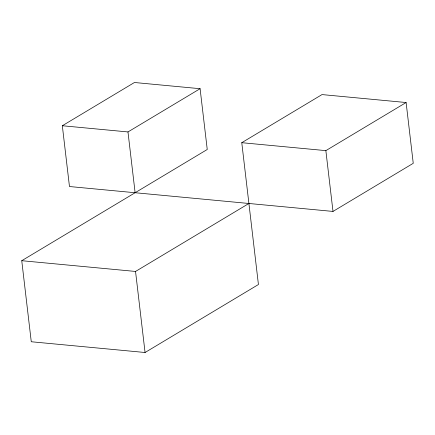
<?xml version="1.0" encoding="UTF-8"?>
<svg xmlns="http://www.w3.org/2000/svg" width="435" height="435" viewBox="0 0 435 435"><rect width="100%" height="100%" fill="white"/><g stroke="black" fill="none" stroke-linecap="round" stroke-linejoin="round"><path stroke-width="0.65" d="M62.33 125.742L134.453 82.498L200.1 88.702L207.245 149.488L21.75 260.701L31.271 341.752L145.062 352.502L258.428 284.528L241.768 142.691L322.02 94.58L406.111 102.524L413.25 163.31L332.998 211.426L69.469 186.528L62.33 125.742L127.977 131.941L200.1 88.702M241.768 142.691L325.858 150.635L406.111 102.524M21.75 260.701L135.541 271.451L248.907 203.482M325.858 150.635L332.998 211.426M127.977 131.941L135.122 192.732M135.541 271.451L145.062 352.502"/></g></svg>
